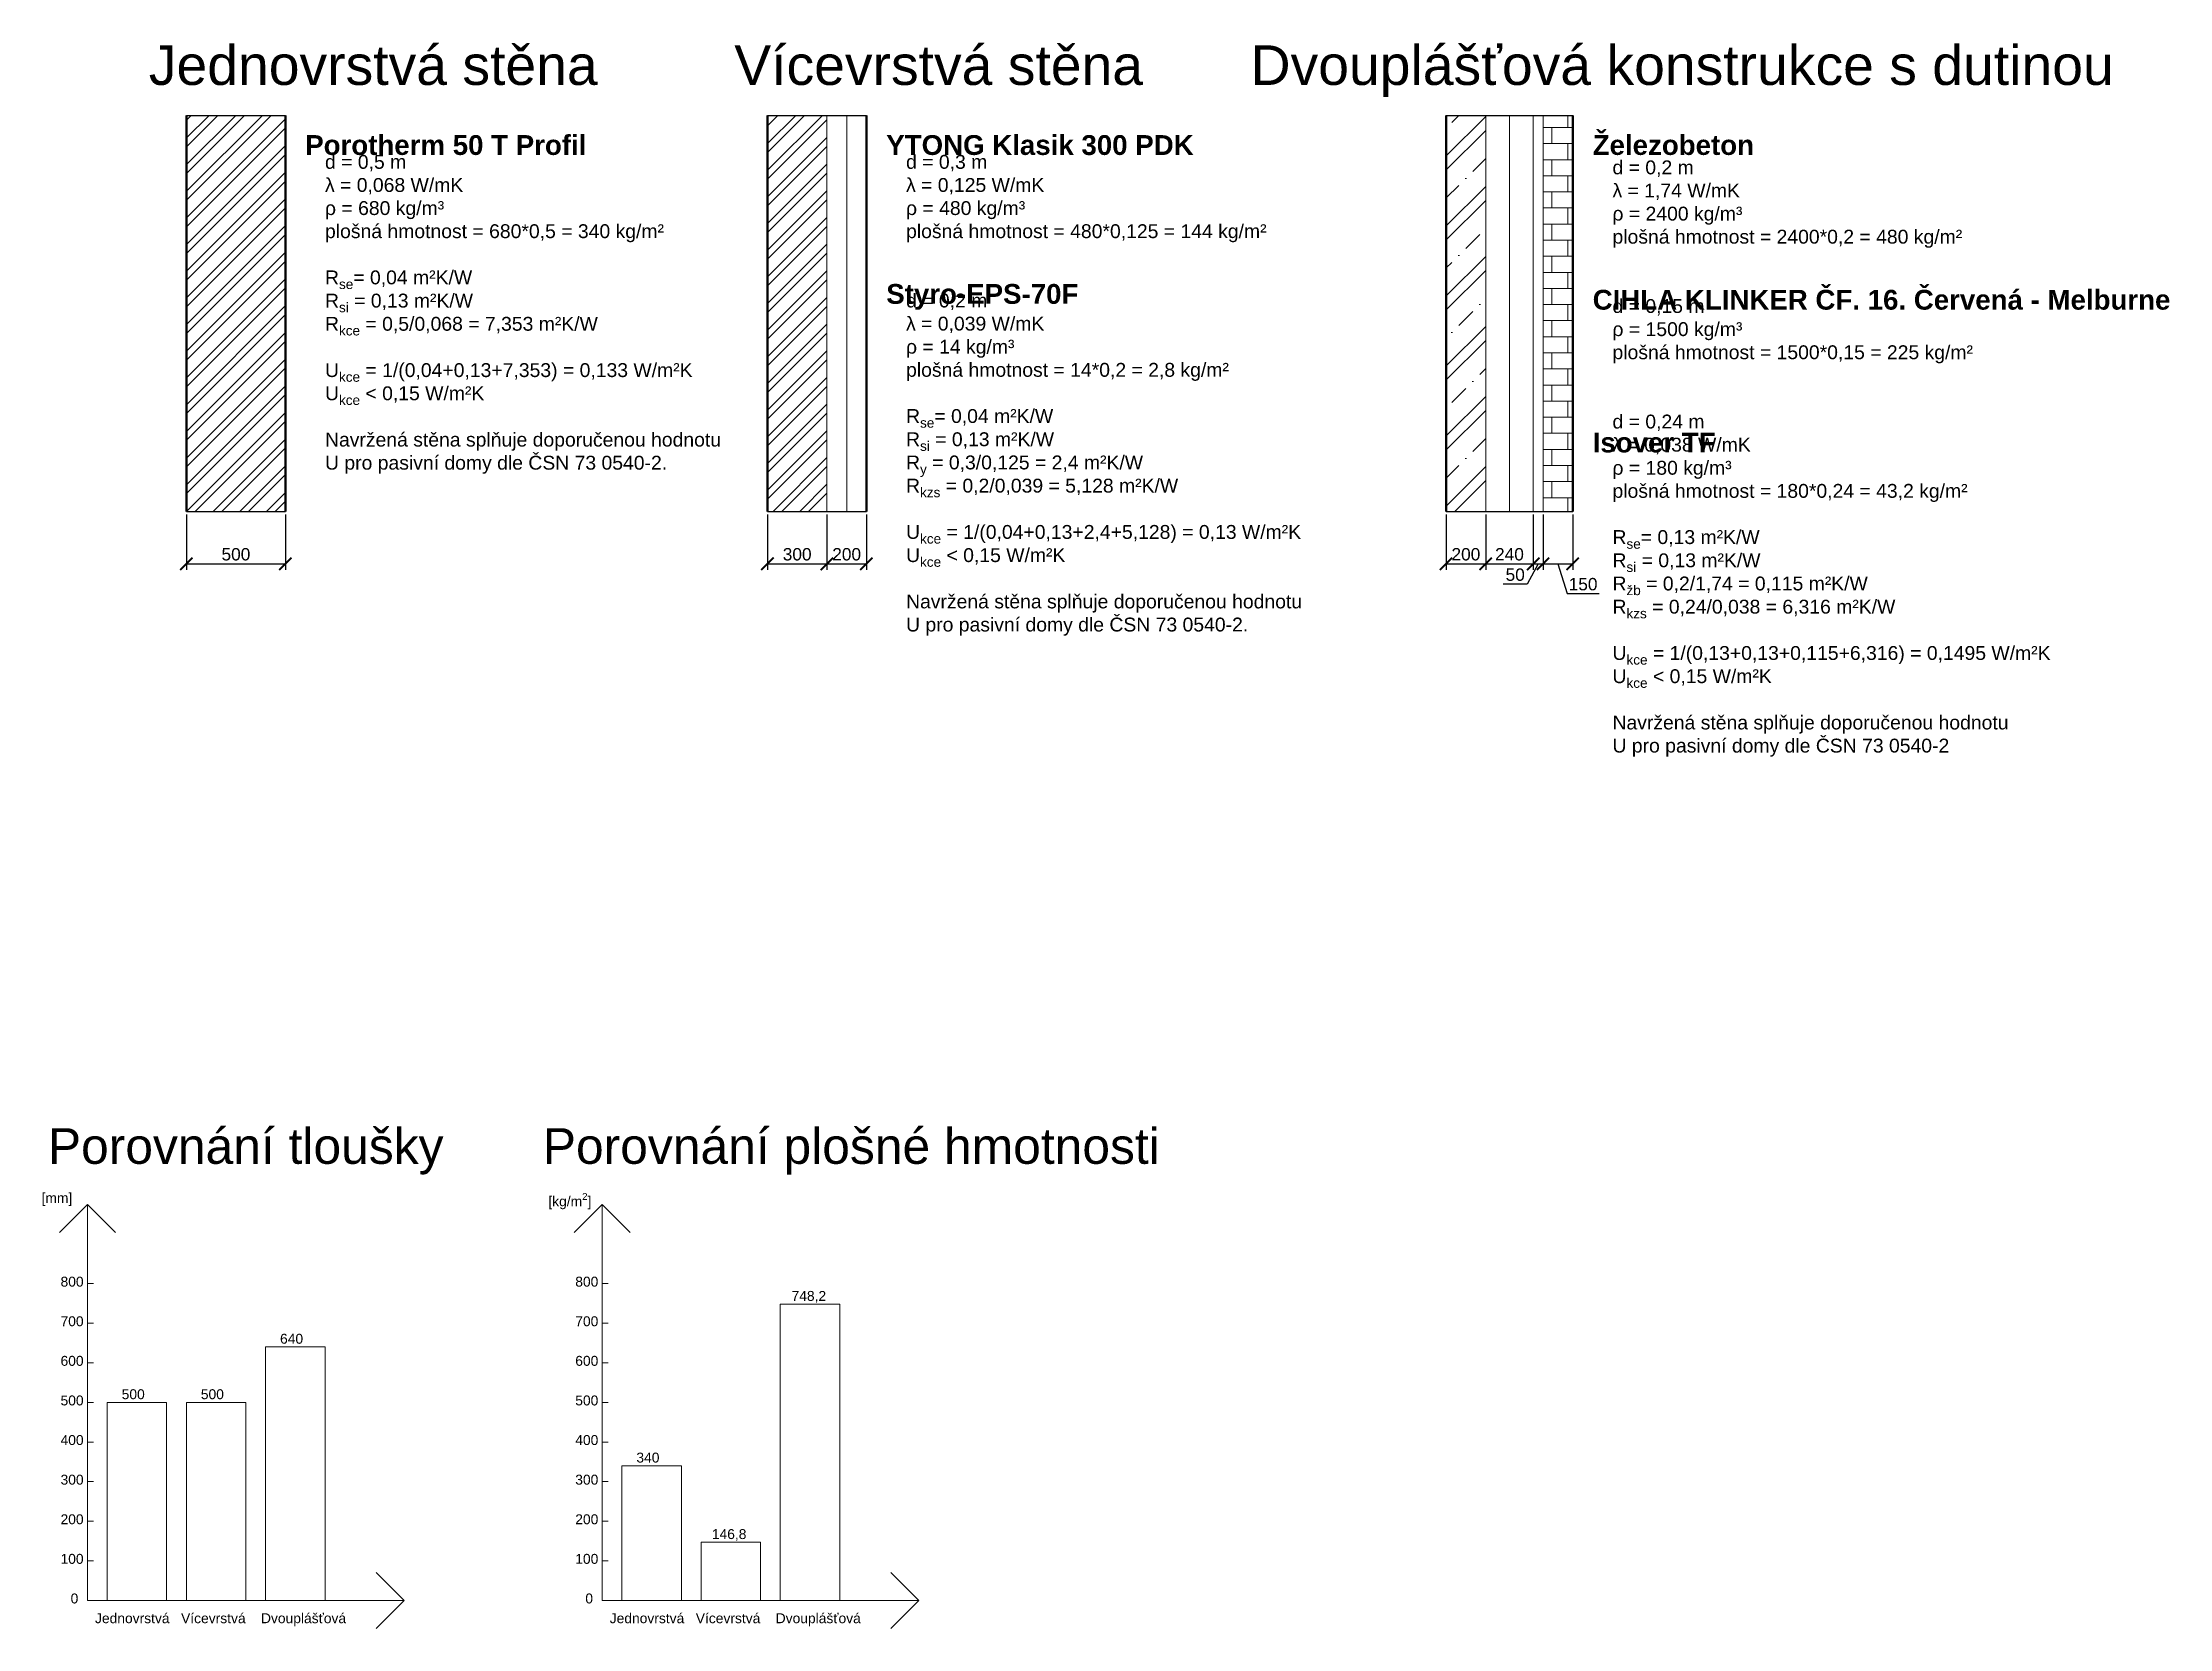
# Model space of a CAD drawing. Header units: millimetres. Extents: x -227 to 10517, y -5141 to 2868.
import ezdxf

# ---------------------------------------------------------------- set-up
doc = ezdxf.new("R2010")
doc.units = ezdxf.units.MM
for name, color, linetype, lineweight in [('00 kóty', 7, 'Continuous', 13), ('00 popis', 7, 'Continuous', 13), ('00 tenká plná', 7, 'Continuous', 13), ('00 šrafy', 7, 'Continuous', 13), ('01 velmi tlustá plná', 7, 'Continuous', 50)]:
    doc.layers.add(name, color=color, linetype=linetype, lineweight=lineweight)
doc.layers.add('rámeček', color=7, linetype='Continuous', plot=False)
doc.styles.add('graf', font='arial.ttf', dxfattribs={"height": 50})
doc.styles.add('NADPISY', font='arialbd.ttf', dxfattribs={"height": 100})
doc.styles.add('největší nadpis', font='arial.ttf', dxfattribs={"height": 200})
doc.styles.get("Standard").update_dxf_attribs({"font": 'arial.ttf'})
doc.styles.add('TEXT', font='arial.ttf', dxfattribs={"height": 90})
doc.linetypes.add('IZOLACE', pattern='A,0.0001,-0.1,[134,ltypeshp.shx,S=0.1,R=0,X=-0.1,Y=0],-0.2,[134,ltypeshp.shx,S=0.1,R=180,X=0.1,Y=0],-0.1', length=0.4001)
doc.dimstyles.new('kotovaci system', dxfattribs={"dimscale": 25, "dimtxt": 2.5, "dimasz": 2.5, "dimexe": 1.25, "dimexo": 0.625, "dimtad": 1, "dimtxsty": 'Standard', "dimblk": 'ARCHTICK', "dimcen": 2.5, "dimadec": 0, "dimazin": 0, "dimtfac": 1, "dimtmove": 0, "dimatfit": 3, "dimldrblk": 'ARCHTICK', "dimfxl": 1, "dimarcsym": 0})

# ---------------------------------------------------------------- blocks, each defined once
blk = doc.blocks.new('_ArchTick')
at = {"color": 0, "linetype": 'ByBlock', "const_width": 0.15}
blk.add_lwpolyline([(-0.5, -0.5), (0.5, 0.5)], dxfattribs=at)
blk = doc.blocks.new('*D10')
at = {"layer": '00 kóty', "color": 0, "lineweight": -2, "transparency": 16777216}
for p, q in [((500, 484), (500, 204)), ((1000, 484), (1000, 204)), ((500, 235), (1000, 235))]:
    blk.add_line(p, q, dxfattribs=at)
at = {"layer": 'Defpoints', "color": 0, "transparency": 16777216}
for p in [(500, 500), (1000, 500), (1000, 235)]:
    blk.add_point(p, dxfattribs=at)
at = {"layer": '00 kóty', "color": 0, "lineweight": -2, "transparency": 16777216, "xscale": 62.5, "yscale": 62.5, "zscale": 62.5, "rotation": 180}
blk.add_blockref('_ArchTick', (500, 235), dxfattribs=at)
at = {"layer": '00 kóty', "color": 0, "lineweight": -2, "transparency": 16777216, "xscale": 62.5, "yscale": 62.5, "zscale": 62.5}
blk.add_blockref('_ArchTick', (1000, 235), dxfattribs=at)
at = {"layer": '00 kóty', "color": 0, "transparency": 16777216, "insert": (750, 283), "char_height": 62.5, "attachment_point": 5}
blk.add_mtext('500', dxfattribs=at)
blk = doc.blocks.new('*D11')
at = {"layer": '00 kóty', "color": 0, "lineweight": -2, "transparency": 16777216}
for p, q in [((3435, 484), (3435, 204)), ((3735, 484), (3735, 204)), ((3435, 235), (3735, 235))]:
    blk.add_line(p, q, dxfattribs=at)
at = {"layer": 'Defpoints', "color": 0, "transparency": 16777216}
for p in [(3435, 500), (3735, 500), (3735, 235)]:
    blk.add_point(p, dxfattribs=at)
at = {"layer": '00 kóty', "color": 0, "lineweight": -2, "transparency": 16777216, "xscale": 62.5, "yscale": 62.5, "zscale": 62.5, "rotation": 180}
blk.add_blockref('_ArchTick', (3435, 235), dxfattribs=at)
at = {"layer": '00 kóty', "color": 0, "lineweight": -2, "transparency": 16777216, "xscale": 62.5, "yscale": 62.5, "zscale": 62.5}
blk.add_blockref('_ArchTick', (3735, 235), dxfattribs=at)
at = {"layer": '00 kóty', "color": 0, "transparency": 16777216, "insert": (3585, 283), "char_height": 62.5, "attachment_point": 5}
blk.add_mtext('300', dxfattribs=at)
blk = doc.blocks.new('*D12')
at = {"layer": '00 kóty', "color": 0, "lineweight": -2, "transparency": 16777216}
for p, q in [((3735, 484), (3735, 204)), ((3935, 484), (3935, 204)), ((3735, 235), (3935, 235))]:
    blk.add_line(p, q, dxfattribs=at)
at = {"layer": 'Defpoints', "color": 0, "transparency": 16777216}
for p in [(3735, 500), (3935, 500), (3935, 235)]:
    blk.add_point(p, dxfattribs=at)
at = {"layer": '00 kóty', "color": 0, "lineweight": -2, "transparency": 16777216, "xscale": 62.5, "yscale": 62.5, "zscale": 62.5, "rotation": 180}
blk.add_blockref('_ArchTick', (3735, 235), dxfattribs=at)
at = {"layer": '00 kóty', "color": 0, "lineweight": -2, "transparency": 16777216, "xscale": 62.5, "yscale": 62.5, "zscale": 62.5}
blk.add_blockref('_ArchTick', (3935, 235), dxfattribs=at)
at = {"layer": '00 kóty', "color": 0, "transparency": 16777216, "insert": (3835, 283), "char_height": 62.5, "attachment_point": 5}
blk.add_mtext('200', dxfattribs=at)
blk = doc.blocks.new('*D13')
at = {"layer": '00 popis', "color": 0, "lineweight": -2, "transparency": 16777216}
for p, q in [((6863, 484), (6863, 204)), ((7063, 484), (7063, 204)), ((6863, 235), (7063, 235))]:
    blk.add_line(p, q, dxfattribs=at)
at = {"layer": 'Defpoints', "color": 0, "transparency": 16777216}
for p in [(6863, 500), (7063, 500), (7063, 235)]:
    blk.add_point(p, dxfattribs=at)
at = {"layer": '00 popis', "color": 0, "lineweight": -2, "transparency": 16777216, "xscale": 62.5, "yscale": 62.5, "zscale": 62.5, "rotation": 180}
blk.add_blockref('_ArchTick', (6863, 235), dxfattribs=at)
at = {"layer": '00 popis', "color": 0, "lineweight": -2, "transparency": 16777216, "xscale": 62.5, "yscale": 62.5, "zscale": 62.5}
blk.add_blockref('_ArchTick', (7063, 235), dxfattribs=at)
at = {"layer": '00 popis', "color": 0, "transparency": 16777216, "insert": (6963, 283), "char_height": 62.5, "attachment_point": 5}
blk.add_mtext('200', dxfattribs=at)
blk = doc.blocks.new('*D14')
at = {"layer": '00 popis', "color": 0, "lineweight": -2, "transparency": 16777216}
for p, q in [((7063, 484), (7063, 204)), ((7303, 484), (7303, 204)), ((7063, 235), (7303, 235))]:
    blk.add_line(p, q, dxfattribs=at)
at = {"layer": 'Defpoints', "color": 0, "transparency": 16777216}
for p in [(7063, 500), (7303, 500), (7303, 235)]:
    blk.add_point(p, dxfattribs=at)
at = {"layer": '00 popis', "color": 0, "lineweight": -2, "transparency": 16777216, "xscale": 62.5, "yscale": 62.5, "zscale": 62.5, "rotation": 180}
blk.add_blockref('_ArchTick', (7063, 235), dxfattribs=at)
at = {"layer": '00 popis', "color": 0, "lineweight": -2, "transparency": 16777216, "xscale": 62.5, "yscale": 62.5, "zscale": 62.5}
blk.add_blockref('_ArchTick', (7303, 235), dxfattribs=at)
at = {"layer": '00 popis', "color": 0, "transparency": 16777216, "insert": (7183, 283), "char_height": 62.5, "attachment_point": 5}
blk.add_mtext('240', dxfattribs=at)
blk = doc.blocks.new('*D15')
at = {"layer": '00 popis', "color": 0, "lineweight": -2, "transparency": 16777216}
for p, q in [((7303, 484), (7303, 204)), ((7353, 484), (7353, 204)), ((7328, 235), (7273, 132)), ((7303, 235), (7353, 235)), ((7273, 132), (7152, 132))]:
    blk.add_line(p, q, dxfattribs=at)
at = {"layer": 'Defpoints', "color": 0, "transparency": 16777216}
for p in [(7303, 500), (7353, 500), (7353, 235)]:
    blk.add_point(p, dxfattribs=at)
at = {"layer": '00 popis', "color": 0, "lineweight": -2, "transparency": 16777216, "xscale": 62.5, "yscale": 62.5, "zscale": 62.5, "rotation": 180}
blk.add_blockref('_ArchTick', (7303, 235), dxfattribs=at)
at = {"layer": '00 popis', "color": 0, "lineweight": -2, "transparency": 16777216, "xscale": 62.5, "yscale": 62.5, "zscale": 62.5}
blk.add_blockref('_ArchTick', (7353, 235), dxfattribs=at)
at = {"layer": '00 popis', "color": 0, "transparency": 16777216, "insert": (7212, 180), "char_height": 62.5, "attachment_point": 5}
blk.add_mtext('50', dxfattribs=at)
blk = doc.blocks.new('*D16')
at = {"layer": '00 popis', "color": 0, "lineweight": -2, "transparency": 16777216}
for p, q in [((7353, 484), (7353, 204)), ((7503, 484), (7503, 204)), ((7353, 235), (7503, 235)), ((7428, 235), (7474, 85)), ((7474, 85), (7637, 85))]:
    blk.add_line(p, q, dxfattribs=at)
at = {"layer": 'Defpoints', "color": 0, "transparency": 16777216}
for p in [(7353, 500), (7503, 500), (7503, 235)]:
    blk.add_point(p, dxfattribs=at)
at = {"layer": '00 popis', "color": 0, "lineweight": -2, "transparency": 16777216, "xscale": 62.5, "yscale": 62.5, "zscale": 62.5, "rotation": 180}
blk.add_blockref('_ArchTick', (7353, 235), dxfattribs=at)
at = {"layer": '00 popis', "color": 0, "lineweight": -2, "transparency": 16777216, "xscale": 62.5, "yscale": 62.5, "zscale": 62.5}
blk.add_blockref('_ArchTick', (7503, 235), dxfattribs=at)
at = {"layer": '00 popis', "color": 0, "transparency": 16777216, "insert": (7555, 132), "char_height": 62.5, "attachment_point": 5}
blk.add_mtext('150', dxfattribs=at)

msp = doc.modelspace()

# ---------------------------------------------------------------- hatches: boundary and pattern name
at = {"layer": '00 šrafy'}
h = msp.add_hatch(dxfattribs=at)
h.set_pattern_fill('ANSI32', color=256, scale=10)
h.paths.add_polyline_path([(1000, 2500), (500, 2500), (500, 500), (1000, 500)])
h = msp.add_hatch(dxfattribs=at)
h.set_pattern_fill('ANSI32', color=256, scale=10)
h.paths.add_polyline_path([(3735.114, 2500), (3435.114, 2500), (3435.114, 500), (3735.114, 500)])
h = msp.add_hatch(dxfattribs=at)
h.set_pattern_fill('ZELEZOBETON', color=256, scale=50)
h.set_pattern_definition([(45, (-16478.25, -4783.43), (-176.7767, 176.7767), []), (45, (-16407.54, -4783.43), (-176.7767, 176.7767), []), (45, (-16266.12, -4783.43), (-106.066, 247.4874), [100, -50, 0, -50])])
h.paths.add_polyline_path([(6863.474, 2500), (6863.474, 500), (7063.474, 500), (7063.474, 2500)])
h = msp.add_hatch(dxfattribs=at)
h.set_pattern_fill('AR-B816', color=256, scale=0.4)
h.paths.add_polyline_path([(7503.474, 2500), (7353.474, 2500), (7353.474, 500), (7503.474, 500)])

# ---------------------------------------------------------------- linework, layer by layer
at = {"layer": '00 popis'}
for p, q in [((0, -3000), (-141.421, -3141.421)), ((0, -3000), (-141.421, -3141.421)), ((0, -3200), (0, -3000)), ((0, -3000), (141.421, -3141.421)), ((0, -3200), (0, -3000)), ((0, -3000), (141.421, -3141.421)), ((2600, -3000), (2458.579, -3141.421)), ((2600, -3000), (2458.579, -3141.421)), ((2600, -3200), (2600, -3000)), ((2600, -3000), (2741.421, -3141.421)), ((2600, -3200), (2600, -3000)), ((2600, -3000), (2741.421, -3141.421)), ((0, -3400), (0, -3200)), ((0, -3400), (0, -3200)), ((2600, -3400), (2600, -3200)), ((2600, -3400), (2600, -3200)), ((0, -3600), (0, -3400)), ((0, -3400), (30, -3400)), ((0, -3600), (0, -3400)), ((0, -3400), (30, -3400)), ((2600, -3600), (2600, -3400)), ((2600, -3400), (2630, -3400)), ((2600, -3600), (2600, -3400)), ((2600, -3400), (2630, -3400)), ((3500, -5000), (3500, -3503.6)), ((3500, -3503.6), (3800, -3503.6)), ((3500, -5000), (3500, -3503.6)), ((3500, -3503.6), (3800, -3503.6)), ((3800, -3503.6), (3800, -5000)), ((3800, -3503.6), (3800, -5000)), ((0, -3800), (0, -3600)), ((0, -3600), (30, -3600)), ((0, -3800), (0, -3600)), ((0, -3600), (30, -3600)), ((2600, -3800), (2600, -3600)), ((2600, -3600), (2630, -3600)), ((2600, -3800), (2600, -3600)), ((2600, -3600), (2630, -3600)), ((900, -5000), (900, -3720)), ((900, -3720), (1200, -3720)), ((900, -5000), (900, -3720)), ((900, -3720), (1200, -3720)), ((1200, -3720), (1200, -5000)), ((1200, -3720), (1200, -5000)), ((0, -4000), (0, -3800)), ((0, -3800), (30, -3800)), ((0, -4000), (0, -3800)), ((0, -3800), (30, -3800)), ((2600, -4000), (2600, -3800)), ((2600, -3800), (2630, -3800)), ((2600, -4000), (2600, -3800)), ((2600, -3800), (2630, -3800)), ((0, -4200), (0, -4000)), ((0, -4000), (30, -4000)), ((0, -4200), (0, -4000)), ((0, -4000), (30, -4000)), ((100, -5000), (100, -4000)), ((100, -4000), (400, -4000)), ((100, -5000), (100, -4000)), ((100, -4000), (400, -4000)), ((400, -4000), (400, -5000)), ((400, -4000), (400, -5000)), ((500, -5000), (500, -4000)), ((500, -4000), (800, -4000)), ((500, -5000), (500, -4000)), ((500, -4000), (800, -4000)), ((800, -4000), (800, -5000)), ((800, -4000), (800, -5000)), ((2600, -4200), (2600, -4000)), ((2600, -4000), (2630, -4000)), ((2600, -4200), (2600, -4000)), ((2600, -4000), (2630, -4000)), ((0, -4400), (0, -4200)), ((0, -4200), (30, -4200)), ((0, -4400), (0, -4200)), ((0, -4200), (30, -4200)), ((2600, -4400), (2600, -4200)), ((2600, -4200), (2630, -4200)), ((2600, -4400), (2600, -4200)), ((2600, -4200), (2630, -4200)), ((0, -4600), (0, -4400)), ((0, -4400), (30, -4400)), ((0, -4600), (0, -4400)), ((0, -4400), (30, -4400)), ((2600, -4600), (2600, -4400)), ((2600, -4400), (2630, -4400)), ((2600, -4600), (2600, -4400)), ((2600, -4400), (2630, -4400)), ((2700, -5000), (2700, -4320)), ((2700, -4320), (3000, -4320)), ((2700, -5000), (2700, -4320)), ((2700, -4320), (3000, -4320)), ((3000, -4320), (3000, -5000)), ((3000, -4320), (3000, -5000)), ((0, -4800), (0, -4600)), ((0, -4600), (30, -4600)), ((0, -4800), (0, -4600)), ((0, -4600), (30, -4600)), ((2600, -4800), (2600, -4600)), ((2600, -4600), (2630, -4600)), ((2600, -4800), (2600, -4600)), ((2600, -4600), (2630, -4600)), ((3100, -5000), (3100, -4706.4)), ((3100, -4706.4), (3400, -4706.4)), ((3100, -5000), (3100, -4706.4)), ((3100, -4706.4), (3400, -4706.4)), ((3400, -4706.4), (3400, -5000)), ((3400, -4706.4), (3400, -5000)), ((0, -5000), (0, -4800)), ((0, -4800), (30, -4800)), ((0, -5000), (0, -4800)), ((0, -4800), (30, -4800)), ((2600, -5000), (2600, -4800)), ((2600, -4800), (2630, -4800)), ((2600, -5000), (2600, -4800)), ((2600, -4800), (2630, -4800)), ((1600, -5000), (1458.579, -4858.579)), ((1600, -5000), (1458.579, -4858.579)), ((4200, -5000), (4058.579, -4858.579)), ((4200, -5000), (4058.579, -4858.579)), ((0, -5000), (100, -5000)), ((0, -5000), (100, -5000)), ((100, -5000), (400, -5000)), ((100, -5000), (400, -5000)), ((400, -5000), (500, -5000)), ((400, -5000), (500, -5000)), ((500, -5000), (800, -5000)), ((500, -5000), (800, -5000)), ((800, -5000), (900, -5000)), ((800, -5000), (900, -5000)), ((900, -5000), (1200, -5000)), ((900, -5000), (1200, -5000)), ((1200, -5000), (1600, -5000)), ((1200, -5000), (1600, -5000)), ((1600, -5000), (1458.579, -5141.421)), ((1600, -5000), (1458.579, -5141.421)), ((2600, -5000), (2700, -5000)), ((2600, -5000), (2700, -5000)), ((2700, -5000), (3000, -5000)), ((2700, -5000), (3000, -5000)), ((3000, -5000), (3100, -5000)), ((3000, -5000), (3100, -5000)), ((3100, -5000), (3400, -5000)), ((3100, -5000), (3400, -5000)), ((3400, -5000), (3500, -5000)), ((3400, -5000), (3500, -5000)), ((3500, -5000), (3800, -5000)), ((3500, -5000), (3800, -5000)), ((3800, -5000), (4200, -5000)), ((3800, -5000), (4200, -5000)), ((4200, -5000), (4058.579, -5141.421)), ((4200, -5000), (4058.579, -5141.421))]:
    msp.add_line(p, q, dxfattribs=at)
at = {"layer": '00 tenká plná'}
for p, q in [((3735.114, 500), (3735.114, 2500)), ((7063.474, 500), (7063.474, 2500)), ((7303.474, 500), (7303.474, 2500)), ((7353.474, 500), (7353.474, 2500))]:
    msp.add_line(p, q, dxfattribs=at)
at = {"layer": '00 šrafy', "linetype": 'IZOLACE', "ltscale": 290}
for p, q in [((3835.114, 2500), (3835.114, 500)), ((7183.474, 2500), (7183.474, 500))]:
    msp.add_line(p, q, dxfattribs=at)
at = {"layer": '01 velmi tlustá plná'}
for p, q in [((500, 500), (500, 2500)), ((1000, 500), (1000, 2500)), ((3435.114, 500), (3435.114, 2500)), ((3935.114, 500), (3935.114, 2500)), ((6863.474, 500), (6863.474, 2500)), ((7503.474, 500), (7503.474, 2500))]:
    msp.add_line(p, q, dxfattribs=at)
at = {"layer": 'rámeček'}
for p, q in [((500, 2500), (1000, 2500)), ((3435.114, 2500), (3935.114, 2500)), ((6863.474, 2500), (7503.474, 2500)), ((500, 500), (1000, 500)), ((3435.114, 500), (3935.114, 500)), ((6863.474, 500), (7503.474, 500))]:
    msp.add_line(p, q, dxfattribs=at)

# ---------------------------------------------------------------- texts
at = {"layer": '00 popis', "attachment_point": 1}
for s, width, gutter_width, heights, insert, char_height, style in [('Jednovrstvá stěna', 3681.48089, 1500, [459.842], (310.082, 2853.523), 200, 'největší nadpis'), ('Vícevrstvá stěna', 3681.48089, 1500, [459.842], (3267.297, 2853.523), 200, 'největší nadpis'), ('Dvouplášťová konstrukce s dutinou', 4700.85398, 1500, [442.673], (5875.624, 2853.523), 200, 'největší nadpis'), ('Porotherm 50 T Profil', 1762.06866, 12.5, [0], (1100, 2400), 100, 'NADPISY'), ('YTONG Klasik 300 PDK', 1762.06866, 12.5, [0], (4035.114, 2400), 100, 'NADPISY'), ('Železobeton', 1762.06866, 12.5, [0], (7603.474, 2400), 100, 'NADPISY'), ('\\A1;\\pxi-10.75833,l10.75833,b0.875;d = 0,5 m\\P\\pb0.25;{\\fArial|b0|i0|c161|p34;λ} = 0,068 W/mK\\P{\\fArial|b0|i0|c161|p34;ρ} = 680 kg/m³\\P\\pi0,l0;plošná hmotnost = 680*0,5 = 340 kg/m²\\P\\PR{\\H0.7x;\\S^ se;}= 0,04 m²K/W\\PR{\\H0.7x;\\S^ si;} = 0,13 m²K/W\\PR{\\H0.7x;\\S^ kce;} = 0,5/0,068 = 7,353 m²K/W\\P\\PU{\\H0.7x;\\S^ kce;} = 1/(0,04+0,13+7,353) = 0,133 W/m²K\\PU{\\H0.7x;\\S^ kce;} < 0,15 W/m²K\\P\\PNavržená stěna splňuje doporučenou hodnotu\\PU pro pasivní domy dle ČSN 73 0540-2.', 2185.49784, 12.5, [2621.254], (1200, 2300), 70, 'TEXT'), ('\\A1;\\pxi-10.75833,l10.75833,b0.875;d = 0,3 m\\P\\pb0.25;{\\fArial|b0|i0|c161|p34;λ} = 0,125 W/mK\\P{\\fArial|b0|i0|c161|p34;ρ} = 480 kg/m³\\P\\pi0,l0;plošná hmotnost = 480*0,125 = 144 kg/m²\\P\\P\\P\\pi-10.75833,l10.75833,b0.875;d = 0,2 m\\P\\pb0.25;{\\fArial|b0|i0|c161|p34;λ} = 0,039 W/mK\\P{\\fArial|b0|i0|c161|p34;ρ} = 14 kg/m³\\P\\pi0,l0;plošná hmotnost = 14*0,2 = 2,8 kg/m²\\P\\PR{\\H0.7x;\\S^ se;}= 0,04 m²K/W\\PR{\\H0.7x;\\S^ si;} = 0,13 m²K/W\\P\\pb0;R{\\H0.7x;\\S^ y;} = 0,3/0,125 = 2,4 m²K/W\\P\\pb0.25;R{\\H0.7x;\\S^ kzs;} = 0,2/0,039 = 5,128 m²K/W\\P\\PU{\\H0.7x;\\S^ kce;} = 1/(0,04+0,13+2,4+5,128) = 0,13 W/m²K\\PU{\\H0.7x;\\S^ kce;} < 0,15 W/m²K\\P\\PNavržená stěna splňuje doporučenou hodnotu\\PU pro pasivní domy dle ČSN 73 0540-2.', 2452.15952, 12.5, [4289.204], (4135.114, 2300), 70, 'TEXT'), ('\\A1;\\pxi-10.75833,l10.75833,b0.875;d = 0,2 m\\P\\pb0.25;{\\fArial|b0|i0|c161|p34;λ} = 1,74 W/mK\\P{\\fArial|b0|i0|c161|p34;ρ} = 2400 kg/m³\\P\\pi0,l0;plošná hmotnost = 2400*0,2 = 480 kg/m²\\P\\P\\P\\pi-10.75833,l10.75833,b0.875;d = 0,15 m\\P\\pb0.25;{\\fArial|b0|i0|c161|p34;ρ} = 1500 kg/m³\\P\\pi0,l0;plošná hmotnost = 1500*0,15 = 225 kg/m²\\P\\P\\P\\pi-10.75833,l10.75833,b0.875;d = 0,24 m\\P\\pb0.25;{\\fArial|b0|i0|c161|p34;λ} = 0,038 W/mK\\P{\\fArial|b0|i0|c161|p34;ρ} = 180 kg/m³\\P\\pi0,l0;plošná hmotnost = 180*0,24 = 43,2 kg/m²\\P\\PR{\\H0.7x;\\S^ se;}= 0,13 m²K/W\\PR{\\H0.7x;\\S^ si;} = 0,13 m²K/W\\PR{\\H0.7x;\\S^ žb;} = 0,2/1,74 = 0,115 m²K/W\\PR{\\H0.7x;\\S^ kzs;} = 0,24/0,038 = 6,316 m²K/W\\P\\PU{\\H0.7x;\\S^ kce;} = 1/(0,13+0,13+0,115+6,316) = 0,1495 W/m²K\\PU{\\H0.7x;\\S^ kce;} < 0,15 W/m²K\\P\\PNavržená stěna splňuje doporučenou hodnotu\\PU pro pasivní domy dle ČSN 73 0540-2', 2903.36114, 12.5, [3691.011], (7703.474, 2272.101), 70, 'TEXT'), ('Styro-EPS-70F', 1783.2555, 1000, [0], (4035.114, 1648.1), 100, 'NADPISY'), ('Porovnání tloušky', 3102.48464, 1000, [179.156], (-200, -2615.046), 180, 'největší nadpis'), ('Porovnání plošné hmotnosti', 3740.62904, 1000, [254.18], (2300, -2615.046), 180, 'největší nadpis'), ('[mm]', 144.43491, 250, [0], (-231.832, -2942.274), 50, 'graf'), ('[mm]', 144.43491, 250, [0], (-231.832, -2942.274), 50, 'graf'), ('\\A1;[kg/m{\\H0.7x;\\S2^ ;}]', 144.43491, 250, [0], (2328.168, -2942.274), 50, 'graf'), ('800', 68.115, 350, [0], (-135.872, -3365), 50, 'graf'), ('800', 68.115, 350, [0], (-135.872, -3365), 50, 'graf'), ('800', 68.115, 350, [0], (2464.128, -3365), 50, 'graf'), ('800', 68.115, 350, [0], (2464.128, -3365), 50, 'graf'), ('748,2', 300.42827, 350, [0], (3556.632, -3437.093), 50, 'graf'), ('748,2', 300.42827, 350, [0], (3556.632, -3437.093), 50, 'graf'), ('700', 68.115, 350, [0], (-135.872, -3565), 50, 'graf'), ('700', 68.115, 350, [0], (-135.872, -3565), 50, 'graf'), ('640', 300.42827, 350, [0], (972.854, -3653.493), 50, 'graf'), ('640', 300.42827, 350, [0], (972.854, -3653.493), 50, 'graf'), ('700', 68.115, 350, [0], (2464.128, -3565), 50, 'graf'), ('700', 68.115, 350, [0], (2464.128, -3565), 50, 'graf'), ('600', 68.115, 350, [0], (-135.872, -3765), 50, 'graf'), ('600', 68.115, 350, [0], (-135.872, -3765), 50, 'graf'), ('600', 68.115, 350, [0], (2464.128, -3765), 50, 'graf'), ('600', 68.115, 350, [0], (2464.128, -3765), 50, 'graf'), ('500', 68.115, 350, [0], (-135.872, -3965), 50, 'graf'), ('500', 68.115, 350, [0], (-135.872, -3965), 50, 'graf'), ('500', 300.42827, 350, [0], (172.854, -3933.493), 50, 'graf'), ('500', 300.42827, 350, [0], (172.854, -3933.493), 50, 'graf'), ('500', 300.42827, 350, [0], (572.854, -3933.493), 50, 'graf'), ('500', 300.42827, 350, [0], (572.854, -3933.493), 50, 'graf'), ('500', 68.115, 350, [0], (2464.128, -3965), 50, 'graf'), ('500', 68.115, 350, [0], (2464.128, -3965), 50, 'graf'), ('400', 68.115, 350, [0], (-135.872, -4165), 50, 'graf'), ('400', 68.115, 350, [0], (-135.872, -4165), 50, 'graf'), ('400', 68.115, 350, [0], (2464.128, -4165), 50, 'graf'), ('400', 68.115, 350, [0], (2464.128, -4165), 50, 'graf'), ('340', 300.42827, 350, [0], (2772.854, -4253.493), 50, 'graf'), ('340', 300.42827, 350, [0], (2772.854, -4253.493), 50, 'graf'), ('300', 68.115, 350, [0], (-135.872, -4365), 50, 'graf'), ('300', 68.115, 350, [0], (-135.872, -4365), 50, 'graf'), ('300', 68.115, 350, [0], (2464.128, -4365), 50, 'graf'), ('300', 68.115, 350, [0], (2464.128, -4365), 50, 'graf'), ('200', 68.115, 350, [0], (-135.872, -4565), 50, 'graf'), ('200', 68.115, 350, [0], (-135.872, -4565), 50, 'graf'), ('200', 68.115, 350, [0], (2464.128, -4565), 50, 'graf'), ('200', 68.115, 350, [0], (2464.128, -4565), 50, 'graf'), ('146,8', 300.42827, 350, [0], (3153.973, -4639.893), 50, 'graf'), ('146,8', 300.42827, 350, [0], (3153.973, -4639.893), 50, 'graf'), ('100', 68.115, 350, [0], (-135.872, -4765), 50, 'graf'), ('100', 68.115, 350, [0], (-135.872, -4765), 50, 'graf'), ('100', 68.115, 350, [0], (2464.128, -4765), 50, 'graf'), ('100', 68.115, 350, [0], (2464.128, -4765), 50, 'graf'), ('0', 68.115, 350, [0], (-85, -4965), 50, 'graf'), ('0', 68.115, 350, [0], (-85, -4965), 50, 'graf'), ('0', 68.115, 350, [0], (2515, -4965), 50, 'graf'), ('0', 68.115, 350, [0], (2515, -4965), 50, 'graf'), ('Jednovrstvá   Vícevrstvá    Dvouplášťová', 1490.05368, 250, [145.232], (38.164, -5064.863), 50, 'graf'), ('Jednovrstvá   Vícevrstvá    Dvouplášťová', 1490.05368, 250, [145.232], (38.164, -5064.863), 50, 'graf'), ('Jednovrstvá   Vícevrstvá    Dvouplášťová', 1490.05368, 250, [145.232], (2638.164, -5064.863), 50, 'graf'), ('Jednovrstvá   Vícevrstvá    Dvouplášťová', 1490.05368, 250, [145.232], (2638.164, -5064.863), 50, 'graf')]:
    msp.add_mtext_dynamic_manual_height_columns(s, width=width, gutter_width=gutter_width, heights=heights, dxfattribs=dict(at, insert=insert, char_height=char_height, style=style))
at = {"layer": 'rámeček', "char_height": 100, "attachment_point": 1, "style": 'NADPISY'}
for s, width, heights, insert in [('CIHLA KLINKER ČF. 16. Červená - Melburne', 2930.13105, [251.676], (7603.474, 1618.692)), ('Isover TF', 1902.45263, [0], (7603.474, 897.587))]:
    msp.add_mtext_dynamic_manual_height_columns(s, width=width, gutter_width=500, heights=heights, dxfattribs=dict(at, insert=insert))

# ---------------------------------------------------------------- dimensions: what is measured, and where the dimension line sits
at = {"layer": '00 kóty'}
for base, p1, p2, picture, middle in [((1000, 235.073), (500, 500), (1000, 500), '*D10', (750, 282.609)), ((3735.114, 235.073), (3435.114, 500), (3735.114, 500), '*D11', (3585.114, 282.63))]:
    dim = msp.add_linear_dim(base=base, p1=p1, p2=p2, dimstyle='kotovaci system', dxfattribs=at)
    dim.commit()
    dim.dimension.update_dxf_attribs({"geometry": picture, "text_midpoint": middle})
dim = msp.add_linear_dim(base=(3935.114, 235.073), p1=(3735.114, 500), p2=(3935.114, 500), dimstyle='kotovaci system', override={"dimtmove": 1}, dxfattribs=at)
dim.commit()
dim.dimension.update_dxf_attribs({"geometry": '*D12', "text_midpoint": (3835.114, 282.609)})
at = {"layer": '00 popis'}
dim = msp.add_linear_dim(base=(7063.474, 235.073), p1=(6863.474, 500), p2=(7063.474, 500), dimstyle='kotovaci system', dxfattribs=at)
dim.commit()
dim.dimension.update_dxf_attribs({"geometry": '*D13', "text_midpoint": (6963.474, 282.609)})
for base, p1, p2, picture, middle in [((7303.474, 235.073), (7063.474, 500), (7303.474, 500), '*D14', (7183.474, 282.609)), ((7503.474, 235.073), (7353.474, 500), (7503.474, 500), '*D16', (7489.225, 132.189))]:
    dim = msp.add_linear_dim(base=base, p1=p1, p2=p2, dimstyle='kotovaci system', override={"dimtmove": 1}, dxfattribs=at)
    dim.commit()
    dim.dimension.update_dxf_attribs({"geometry": picture, "text_midpoint": middle})
dim = msp.add_linear_dim(base=(7353.474, 235.073), p1=(7303.474, 500), p2=(7353.474, 500), dimstyle='kotovaci system', override={"dimtmove": 1}, dxfattribs=at)
dim.commit()
dim.dimension.update_dxf_attribs({"geometry": '*D15', "text_midpoint": (7257.056, 132.189), "dimtype": 160})

doc.saveas('drawing.dxf')
